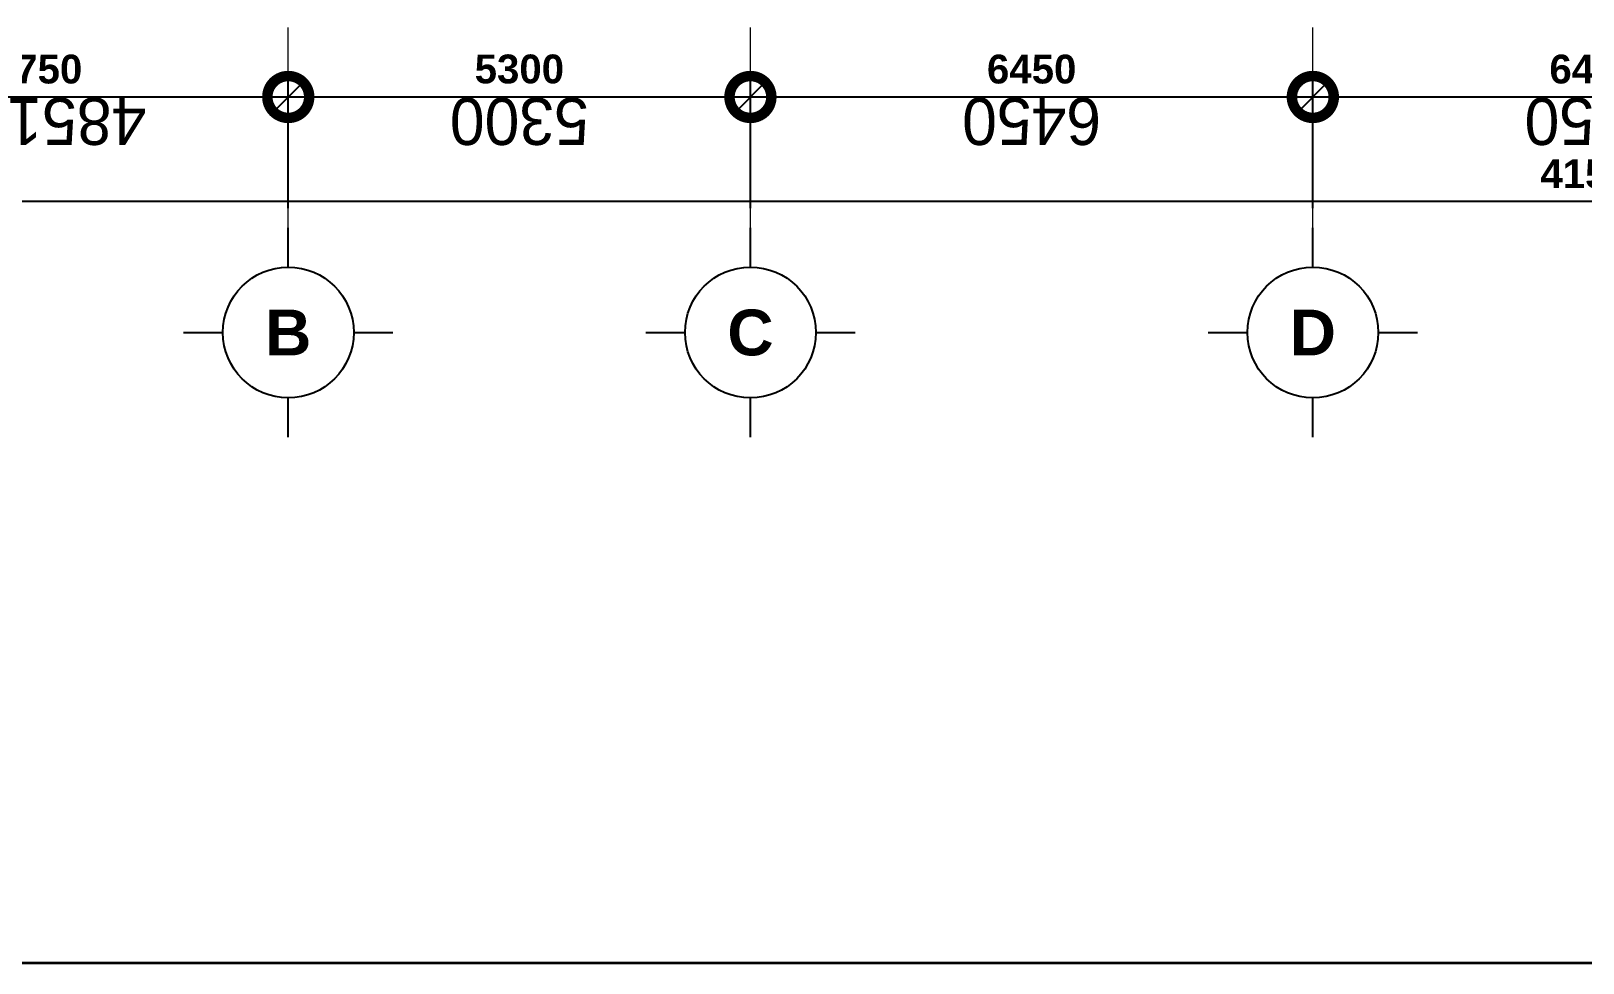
# Model space of a CAD drawing. Header units: millimetres. Extents: x -100356 to 314685, y 446 to 1273965.
# Drawn here: x 43041 to 60838, y 978619 to 989304 of the extents above; entities that cross this region are included whole.
import ezdxf
from ezdxf.enums import TextEntityAlignment as Align

# ---------------------------------------------------------------- set-up
doc = ezdxf.new("R2010")
doc.units = ezdxf.units.MM
for name, pattern in [('CENTER', [2, 1.25, -0.25, 0.25, -0.25]), ('CENTER2', [28.575, 19.05, -3.175, 3.175, -3.175]), ('Kume - Grid Line', [10.5, 6, -1.25, 2, -1.25])]:
    doc.linetypes.add(name, pattern=pattern)
doc.layers.get('DEFPOINTS').update_dxf_attribs({"lineweight": 13})
doc.layers.add('@area depoint', color=8, linetype='Continuous', lineweight=35, plot=False)
for name, color, linetype, lineweight in [('A-_ANOT----_D', 7, 'Continuous', 5), ('A.Axis', 251, 'CENTER2', 13), ('LDIM OUT', 250, 'Continuous', 13), ('LGI', 250, 'CENTER', 9)]:
    doc.layers.add(name, color=color, linetype=linetype, lineweight=lineweight)
doc.styles.add('ARIAL', font='Font - TrueType - Arial Bold.ttf')
doc.styles.add('Arial_4', font='Font - TrueType - Arial.ttf', dxfattribs={"width": 0.95, "height": 540})
doc.dimstyles.new('A3_-_A4_1', dxfattribs={"dimscale": 304.8, "dimtxt": 550.940076, "dimasz": 3.149606, "dimexe": 0, "dimexo": 0.0625, "dimgap": 0, "dimtad": 1, "dimdec": 0, "dimzin": 0, "dimdsep": 46, "dimtxsty": 'Arial_4', "dimblk1": 'DOTSMALL', "dimblk2": 'DOTSMALL', "dimsah": 1, "dimcen": 0.09, "dimazin": 0, "dimtfac": 1, "dimtdec": 4, "dimtix": 1, "dimtmove": 0, "dimatfit": 3, "dimfxl": 4.92126, "dimfxlon": 1, "dimtvp": 1, "dimtolj": 1, "dimtzin": 0, "dimarcsym": 2})
doc.dimstyles.new('TL 150 OUT', dxfattribs={"dimscale": 150, "dimtxt": 2.2, "dimasz": 2, "dimexe": 1.2, "dimexo": 1.5, "dimgap": 1, "dimtad": 1, "dimdec": 0, "dimdsep": 46, "dimtxsty": 'ARIAL', "dimblk": 'OBLIQUE', "dimcen": 2, "dimdle": 1.2, "dimclrd": 256, "dimclre": 256, "dimclrt": 4, "dimaunit": 1, "dimadec": 0, "dimazin": 0, "dimtfac": 1, "dimtdec": 0, "dimtix": 1, "dimtmove": 2, "dimatfit": 3, "dimfxl": 1, "dimtolj": 1, "dimtzin": 0, "dimarcsym": 0})

# ---------------------------------------------------------------- blocks, each defined once
blk = doc.blocks.new('_DotSmall')
at = {"color": 0, "linetype": 'ByBlock', "const_width": 0.5}
blk.add_lwpolyline([(-0.0625, 0, 1), (0.0625, 0, 1)], format="xyb", close=True, dxfattribs=at)
blk = doc.blocks.new('*D531')
at = {"layer": 'A.Axis', "color": 0, "lineweight": -2, "transparency": 16777216}
for p, q in [((10450, 37965), (10450, 36484)), ((16900, 37965), (16900, 36484)), ((10450, 36484), (16900, 36484))]:
    blk.add_line(p, q, dxfattribs=at)
at = {"layer": 'DEFPOINTS', "color": 0, "transparency": 16777216}
for p in [(10450, 37984), (16900, 37984), (16900, 36484)]:
    blk.add_point(p, dxfattribs=at)
at = {"layer": 'A.Axis', "color": 0, "lineweight": -2, "transparency": 16777216, "xscale": 960, "yscale": 960, "zscale": 960, "rotation": 180}
blk.add_blockref('_DotSmall', (10450, 36484), dxfattribs=at)
at = {"layer": 'A.Axis', "color": 0, "lineweight": -2, "transparency": 16777216, "xscale": 960, "yscale": 960, "zscale": 960}
blk.add_blockref('_DotSmall', (16900, 36484), dxfattribs=at)
at = {"layer": 'A.Axis', "color": 0, "transparency": 16777216, "insert": (13675, 36760), "char_height": 540, "attachment_point": 5, "style": 'Arial_4'}
blk.add_mtext('\\A1;6450', dxfattribs=at)
blk = doc.blocks.new('*D532')
at = {"layer": 'A.Axis', "color": 0, "lineweight": -2, "transparency": 16777216}
for p, q in [((16900, 37965), (16900, 36484)), ((23350, 37965), (23350, 36484)), ((16900, 36484), (23350, 36484))]:
    blk.add_line(p, q, dxfattribs=at)
at = {"layer": 'DEFPOINTS', "color": 0, "transparency": 16777216}
for p in [(16900, 37984), (23350, 37984), (23350, 36484)]:
    blk.add_point(p, dxfattribs=at)
at = {"layer": 'A.Axis', "color": 0, "lineweight": -2, "transparency": 16777216, "xscale": 960, "yscale": 960, "zscale": 960, "rotation": 180}
blk.add_blockref('_DotSmall', (16900, 36484), dxfattribs=at)
at = {"layer": 'A.Axis', "color": 0, "lineweight": -2, "transparency": 16777216, "xscale": 960, "yscale": 960, "zscale": 960}
blk.add_blockref('_DotSmall', (23350, 36484), dxfattribs=at)
at = {"layer": 'A.Axis', "color": 0, "transparency": 16777216, "insert": (20125, 36760), "char_height": 540, "attachment_point": 5, "style": 'Arial_4'}
blk.add_mtext('\\A1;6450', dxfattribs=at)
blk = doc.blocks.new('*D533')
at = {"layer": 'A.Axis', "color": 0, "lineweight": -2, "transparency": 16777216}
for p, q in [((23350, 37965), (23350, 36484)), ((28650, 37965), (28650, 36484)), ((23350, 36484), (28650, 36484))]:
    blk.add_line(p, q, dxfattribs=at)
at = {"layer": 'DEFPOINTS', "color": 0, "transparency": 16777216}
for p in [(23350, 37984), (28650, 37984), (28650, 36484)]:
    blk.add_point(p, dxfattribs=at)
at = {"layer": 'A.Axis', "color": 0, "lineweight": -2, "transparency": 16777216, "xscale": 960, "yscale": 960, "zscale": 960, "rotation": 180}
blk.add_blockref('_DotSmall', (23350, 36484), dxfattribs=at)
at = {"layer": 'A.Axis', "color": 0, "lineweight": -2, "transparency": 16777216, "xscale": 960, "yscale": 960, "zscale": 960}
blk.add_blockref('_DotSmall', (28650, 36484), dxfattribs=at)
at = {"layer": 'A.Axis', "color": 0, "transparency": 16777216, "insert": (26000, 36760), "char_height": 540, "attachment_point": 5, "style": 'Arial_4'}
blk.add_mtext('\\A1;5300', dxfattribs=at)
blk = doc.blocks.new('*D534')
at = {"layer": 'A.Axis', "color": 0, "lineweight": -2, "transparency": 16777216}
for p, q in [((28650, 37965), (28650, 36484)), ((33501, 37965), (33501, 36484)), ((28650, 36484), (33501, 36484))]:
    blk.add_line(p, q, dxfattribs=at)
at = {"layer": 'DEFPOINTS', "color": 0, "transparency": 16777216}
for p in [(28650, 37984), (33501, 37984, 0), (33501, 36484)]:
    blk.add_point(p, dxfattribs=at)
at = {"layer": 'A.Axis', "color": 0, "lineweight": -2, "transparency": 16777216, "xscale": 960, "yscale": 960, "zscale": 960, "rotation": 180}
blk.add_blockref('_DotSmall', (28650, 36484), dxfattribs=at)
at = {"layer": 'A.Axis', "color": 0, "lineweight": -2, "transparency": 16777216, "xscale": 960, "yscale": 960, "zscale": 960}
blk.add_blockref('_DotSmall', (33501, 36484), dxfattribs=at)
at = {"layer": 'A.Axis', "color": 0, "transparency": 16777216, "insert": (31075, 36760), "char_height": 540, "attachment_point": 5, "style": 'Arial_4'}
blk.add_mtext('\\A1;4851', dxfattribs=at)
blk = doc.blocks.new('_Oblique')
at = {"color": 0, "linetype": 'ByBlock', "lineweight": -2}
blk.add_line((-0.5, -0.5), (0.5, 0.5), dxfattribs=at)
blk = doc.blocks.new('*D503')
at = {"layer": 'DEFPOINTS', "color": 0, "ltscale": 1000, "transparency": 16777216}
for p in [(-31950, 49084), (-25500, 49084), (-25500, 47584)]:
    blk.add_point(p, dxfattribs=at)
at = {"layer": 'LDIM OUT', "lineweight": -2, "ltscale": 1000, "transparency": 16777216}
for p, q in [((-31950, 48859), (-31950, 47404)), ((-25500, 48859), (-25500, 47404)), ((-32130, 47584), (-25320, 47584))]:
    blk.add_line(p, q, dxfattribs=at)
at = {"layer": 'LDIM OUT', "lineweight": -2, "ltscale": 1000, "transparency": 16777216, "xscale": 300, "yscale": 300, "zscale": 300, "rotation": 180}
blk.add_blockref('_Oblique', (-31950, 47584), dxfattribs=at)
at = {"layer": 'LDIM OUT', "lineweight": -2, "ltscale": 1000, "transparency": 16777216, "xscale": 300, "yscale": 300, "zscale": 300}
blk.add_blockref('_Oblique', (-25500, 47584), dxfattribs=at)
at = {"layer": 'LDIM OUT', "color": 4, "ltscale": 1000, "transparency": 16777216, "insert": (-28725, 47266), "char_height": 330, "attachment_point": 5, "rotation": 180, "style": 'ARIAL'}
blk.add_mtext('\\A1;6450', dxfattribs=at)
blk = doc.blocks.new('*D504')
at = {"layer": 'DEFPOINTS', "color": 0, "ltscale": 1000, "transparency": 16777216}
for p in [(-25500, 49084), (-19050, 49084), (-19050, 47584)]:
    blk.add_point(p, dxfattribs=at)
at = {"layer": 'LDIM OUT', "lineweight": -2, "ltscale": 1000, "transparency": 16777216}
for p, q in [((-25500, 48859), (-25500, 47404)), ((-19050, 48859), (-19050, 47404)), ((-25680, 47584), (-18870, 47584))]:
    blk.add_line(p, q, dxfattribs=at)
at = {"layer": 'LDIM OUT', "lineweight": -2, "ltscale": 1000, "transparency": 16777216, "xscale": 300, "yscale": 300, "zscale": 300, "rotation": 180}
blk.add_blockref('_Oblique', (-25500, 47584), dxfattribs=at)
at = {"layer": 'LDIM OUT', "lineweight": -2, "ltscale": 1000, "transparency": 16777216, "xscale": 300, "yscale": 300, "zscale": 300}
blk.add_blockref('_Oblique', (-19050, 47584), dxfattribs=at)
at = {"layer": 'LDIM OUT', "color": 4, "ltscale": 1000, "transparency": 16777216, "insert": (-22275, 47266), "char_height": 330, "attachment_point": 5, "rotation": 180, "style": 'ARIAL'}
blk.add_mtext('\\A1;6450', dxfattribs=at)
blk = doc.blocks.new('*D505')
at = {"layer": 'DEFPOINTS', "color": 0, "ltscale": 1000, "transparency": 16777216}
for p in [(-19050, 49084), (-13750, 49084), (-13750, 47584)]:
    blk.add_point(p, dxfattribs=at)
at = {"layer": 'LDIM OUT', "lineweight": -2, "ltscale": 1000, "transparency": 16777216}
for p, q in [((-19050, 48859), (-19050, 47404)), ((-13750, 48859), (-13750, 47404)), ((-19230, 47584), (-13570, 47584))]:
    blk.add_line(p, q, dxfattribs=at)
at = {"layer": 'LDIM OUT', "lineweight": -2, "ltscale": 1000, "transparency": 16777216, "xscale": 300, "yscale": 300, "zscale": 300, "rotation": 180}
blk.add_blockref('_Oblique', (-19050, 47584), dxfattribs=at)
at = {"layer": 'LDIM OUT', "lineweight": -2, "ltscale": 1000, "transparency": 16777216, "xscale": 300, "yscale": 300, "zscale": 300}
blk.add_blockref('_Oblique', (-13750, 47584), dxfattribs=at)
at = {"layer": 'LDIM OUT', "color": 4, "ltscale": 1000, "transparency": 16777216, "insert": (-16400, 47265), "char_height": 330, "attachment_point": 5, "rotation": 180, "style": 'ARIAL'}
blk.add_mtext('\\A1;5300', dxfattribs=at)
blk = doc.blocks.new('*D506')
at = {"layer": 'DEFPOINTS', "color": 0, "ltscale": 1000, "transparency": 16777216}
for p in [(-13750, 49084), (-8000, 49084), (-8000, 47584)]:
    blk.add_point(p, dxfattribs=at)
at = {"layer": 'LDIM OUT', "lineweight": -2, "ltscale": 1000, "transparency": 16777216}
for p, q in [((-13750, 48859), (-13750, 47404)), ((-8000, 48859), (-8000, 47404)), ((-13930, 47584), (-7820, 47584))]:
    blk.add_line(p, q, dxfattribs=at)
at = {"layer": 'LDIM OUT', "lineweight": -2, "ltscale": 1000, "transparency": 16777216, "xscale": 300, "yscale": 300, "zscale": 300, "rotation": 180}
blk.add_blockref('_Oblique', (-13750, 47584), dxfattribs=at)
at = {"layer": 'LDIM OUT', "lineweight": -2, "ltscale": 1000, "transparency": 16777216, "xscale": 300, "yscale": 300, "zscale": 300}
blk.add_blockref('_Oblique', (-8000, 47584), dxfattribs=at)
at = {"layer": 'LDIM OUT', "color": 4, "ltscale": 1000, "transparency": 16777216, "insert": (-10875, 47266), "char_height": 330, "attachment_point": 5, "rotation": 180, "style": 'ARIAL'}
blk.add_mtext('\\A1;5750', dxfattribs=at)
blk = doc.blocks.new('BLOCK TRUC')
for p, q in [((0, 500), (0, 800)), ((500, 0), (800, 0)), ((-800, 0), (-500, 0)), ((0, -800), (0, -500))]:
    blk.add_line(p, q)
at = {"lineweight": 25}
blk.add_circle((0, 0), 500, dxfattribs=at)
at = {"style": 'ARIAL'}
blk.add_attdef('1-2', text='', height=350, rotation=0, dxfattribs=at).set_placement((0, 0), align=Align.MIDDLE_CENTER)
blk = doc.blocks.new('*D508')
at = {"layer": 'DEFPOINTS', "color": 0, "ltscale": 1000, "transparency": 16777216}
for p in [(-49500, 49084), (-8000, 48784), (-8000, 47404)]:
    blk.add_point(p, dxfattribs=at)
at = {"layer": 'LDIM OUT', "lineweight": -2, "ltscale": 1000, "transparency": 16777216}
for p, q in [((-8000, 47629), (-8000, 48964)), ((-49680, 48784), (-7820, 48784)), ((-49500, 48859), (-49500, 48604))]:
    blk.add_line(p, q, dxfattribs=at)
at = {"layer": 'LDIM OUT', "lineweight": -2, "ltscale": 1000, "transparency": 16777216, "xscale": 300, "yscale": 300, "zscale": 300, "rotation": 180}
blk.add_blockref('_Oblique', (-49500, 48784), dxfattribs=at)
at = {"layer": 'LDIM OUT', "lineweight": -2, "ltscale": 1000, "transparency": 16777216, "xscale": 300, "yscale": 300, "zscale": 300}
blk.add_blockref('_Oblique', (-8000, 48784), dxfattribs=at)
at = {"layer": 'LDIM OUT', "color": 4, "ltscale": 1000, "transparency": 16777216, "insert": (-28750, 48466), "char_height": 330, "attachment_point": 5, "rotation": 180, "style": 'ARIAL'}
blk.add_mtext('\\A1;41500', dxfattribs=at)
blk = doc.blocks.new('grid tower')
at = {"layer": 'A.Axis', "linetype": 'Kume - Grid Line', "lineweight": 9, "ltscale": 100}
for p, q in [((16899.8, 38386.8), (16899.8, -18372.7)), ((23349.8, 38386.8), (23349.8, -18372.7)), ((28649.8, 38386.8), (28649.8, -18372.7))]:
    blk.add_line(p, q, dxfattribs=at)
at = {"layer": 'A.Axis'}
for base, p1, p2, override, picture, middle in [((16899.8, 36483.9), (10449.8, 37983.9), (16899.8, 37983.9), {"dimpost": '<>', "dimfxl": 6450}, '*D531', (13674.8, 36759.7)), ((23349.8, 36483.9), (16899.8, 37983.9), (23349.8, 37983.9), {"dimpost": '<>', "dimfxl": 6450}, '*D532', (20124.8, 36759.7)), ((28649.8, 36483.9), (23349.8, 37983.9), (28649.8, 37983.9), {"dimpost": '<>', "dimfxl": 5300}, '*D533', (25999.8, 36759.8)), ((33501, 36483.9), (28649.8, 37983.9), (33501, 37983.9, 0), {"dimpost": '<>', "dimfxl": 5750}, '*D534', (31075.4, 36759.7))]:
    dim = blk.add_linear_dim(base=base, p1=p1, p2=p2, dimstyle='A3_-_A4_1', override=override, dxfattribs=at)
    dim.commit()
    dim.dimension.update_dxf_attribs({"geometry": picture, "text_midpoint": middle})
blk = doc.blocks.new('X-GRID')
at = {"layer": 'LGI', "ltscale": 1500}
for p, q in [((-25500, 49486.8), (-25500, -7272.6)), ((-19050, 49486.8), (-19050, -7272.6)), ((-13750, 49486.8), (-13750, -7272.6))]:
    blk.add_line(p, q, dxfattribs=at)
at = {"xscale": 1.5, "yscale": 1.5, "zscale": 1.5, "rotation": 180}
for p, values in [((-25500, 50284), {'1-2': 'D'}), ((-19050, 50284), {'1-2': 'C'}), ((-13750, 50284), {'1-2': 'B'})]:
    blk.add_blockref('BLOCK TRUC', p, dxfattribs=at).add_auto_attribs(values)
at = {"layer": 'LDIM OUT', "ltscale": 1000}
for base, p1, p2, picture, middle in [((-8000, 48784), (-49500, 49084), (-8000, 47404), '*D508', (-28750, 48465.5)), ((-25500, 47584), (-31950, 49084), (-25500, 49084), '*D503', (-28725, 47265.5)), ((-19050, 47584), (-25500, 49084), (-19050, 49084), '*D504', (-22275, 47265.5)), ((-13750, 47584), (-19050, 49084), (-13750, 49084), '*D505', (-16400, 47265.4)), ((-8000, 47584), (-13750, 49084), (-8000, 49084), '*D506', (-10875, 47265.5))]:
    dim = blk.add_linear_dim(base=base, p1=p1, p2=p2, dimstyle='TL 150 OUT', override={"dimtad": 4}, dxfattribs=at)
    dim.commit()
    dim.dimension.update_dxf_attribs({"geometry": picture, "text_midpoint": middle})
blk = doc.blocks.new('f23 grid column')
at = {"rotation": 180}
blk.add_blockref('X-GRID', (-36705, 11038, 0), dxfattribs=at)

msp = doc.modelspace()

# ---------------------------------------------------------------- linework, layer by layer
at = {"layer": '@area depoint', "ltscale": 0.5, "elevation": 0}
msp.add_lwpolyline([(29051.7, 978618.5), (88451.7, 978618.5), (88451.7, 1062618.5), (29051.7, 1062618.5)], close=True, dxfattribs=at)

# ---------------------------------------------------------------- block references
msp.add_blockref('f23 grid column', (68945.9, 1025093.5, 0))
at = {"layer": 'A-_ANOT----_D', "rotation": 180}
msp.add_blockref('grid tower', (74640.7, 1025031.8, 0), dxfattribs=at)

doc.saveas('drawing.dxf')
